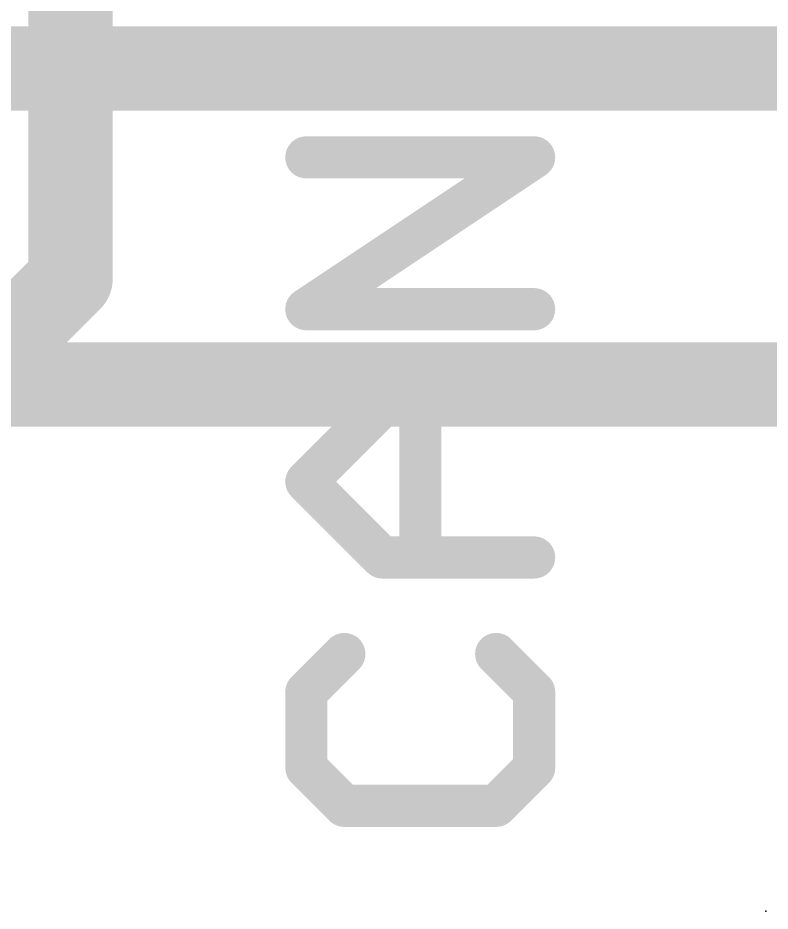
# Model space of a CAD drawing. Extents: x -28 to 79, y -27 to 67.
# Drawn here: x 31.909 to 34.176, y 42.227 to 44.92 of the extents above; entities that cross this region are included whole.
import ezdxf

# ---------------------------------------------------------------- set-up
doc = ezdxf.new("R2010")
doc.units = 0
for name, color, linetype in [('1', 12, 'CONTINUOUS'), ('16', 132, 'CONTINUOUS'), ('21', 41, 'CONTINUOUS'), ('23', 53, 'CONTINUOUS')]:
    doc.layers.add(name, color=color, linetype=linetype)

msp = doc.modelspace()

# ---------------------------------------------------------------- linework, layer by layer
at = {"layer": '1', "const_width": 0.254}
for points in [[(32.0675, 46.0375), (32.0675, 44.1325)], [(32.0675, 44.1325), (31.75, 43.815)]]:
    msp.add_lwpolyline(points, dxfattribs=at)
at = {"layer": '1', "const_width": 0.127}
for points in [[(32.1124, 44.0876, 1), (32.0226, 44.1774)], [(32.004, 44.1325, 1), (32.131, 44.1325)]]:
    msp.add_lwpolyline(points, format="xyb", dxfattribs=at)
at = {"layer": '16', "const_width": 0.254}
for points in [[(19.2405, 44.7675), (41.5925, 44.7675)], [(39.37, 43.815), (29.5275, 43.815)]]:
    msp.add_lwpolyline(points, dxfattribs=at)
at = {"layer": '21', "const_width": 0.0635}
for points in [[(32.7781, 44.5312, 1), (32.7781, 44.4677)], [(33.4821, 44.473, 1), (33.4469, 44.5258)], [(33.4645, 44.4677, 1), (33.4645, 44.5312)], [(32.7781, 44.0736, 1), (32.7781, 44.0101)], [(33.4645, 44.0101, 1), (33.4645, 44.0736)], [(32.7605, 44.0682, 1), (32.7957, 44.0154)], [(33.0069, 43.7828, 1), (33.0069, 43.7193)], [(33.0294, 43.7286, 1), (32.9845, 43.7735)], [(33.1531, 43.751, 1), (33.0896, 43.751)], [(33.4645, 43.7193, 1), (33.4645, 43.7828)], [(32.8006, 43.5447, 1), (32.7557, 43.4998)], [(32.7557, 43.5447, 1), (32.8006, 43.4998)], [(33.0069, 43.3252, 1), (33.0069, 43.2617)], [(32.9845, 43.271, 1), (33.0294, 43.3159)], [(33.4645, 43.2617, 1), (33.4645, 43.3252)], [(33.0896, 43.2934, 1), (33.1531, 43.2934)], [(32.915, 42.9801, 1), (32.8701, 43.025)], [(33.3726, 43.025, 1), (33.3277, 42.9801)], [(32.8099, 42.8882, 1), (32.7464, 42.8882)], [(33.4963, 42.8882, 1), (33.4327, 42.8882)], [(32.7557, 42.9106, 1), (32.8006, 42.8657)], [(33.442, 42.8657, 1), (33.487, 42.9106)], [(32.8006, 42.6818, 1), (32.7557, 42.6369)], [(33.487, 42.6369, 1), (33.442, 42.6818)], [(32.7464, 42.6594, 1), (32.8099, 42.6594)], [(33.4327, 42.6594, 1), (33.4963, 42.6594)], [(32.8925, 42.5768, 1), (32.8925, 42.5132)], [(32.8701, 42.5225, 1), (32.915, 42.5675)], [(33.3277, 42.5675, 1), (33.3726, 42.5225)], [(33.3501, 42.5132, 1), (33.3501, 42.5768)]]:
    msp.add_lwpolyline(points, format="xyb", dxfattribs=at)
at = {"layer": '21', "const_width": 0.127}
for points in [[(32.7781, 44.0418), (33.4645, 44.4994)], [(33.4645, 44.4994), (32.7781, 44.4994)], [(33.4645, 44.0418), (32.7781, 44.0418)], [(32.7781, 43.5222), (33.0069, 43.751)], [(33.0069, 43.751), (33.4645, 43.751)], [(33.1213, 43.2934), (33.1213, 43.751)], [(33.0069, 43.2934), (32.7781, 43.5222)], [(33.4645, 43.2934), (33.0069, 43.2934)], [(32.8925, 43.0026), (32.7781, 42.8882)], [(33.4645, 42.8882), (33.3501, 43.0026)], [(32.7781, 42.8882), (32.7781, 42.6594)], [(33.4645, 42.6594), (33.4645, 42.8882)], [(32.7781, 42.6594), (32.8925, 42.545)], [(33.3501, 42.545), (33.4645, 42.6594)], [(32.8925, 42.545), (33.3501, 42.545)]]:
    msp.add_lwpolyline(points, dxfattribs=at)
at = {"layer": '23'}
msp.add_point((34.163, 42.2275), dxfattribs=at)

doc.saveas('drawing.dxf')
